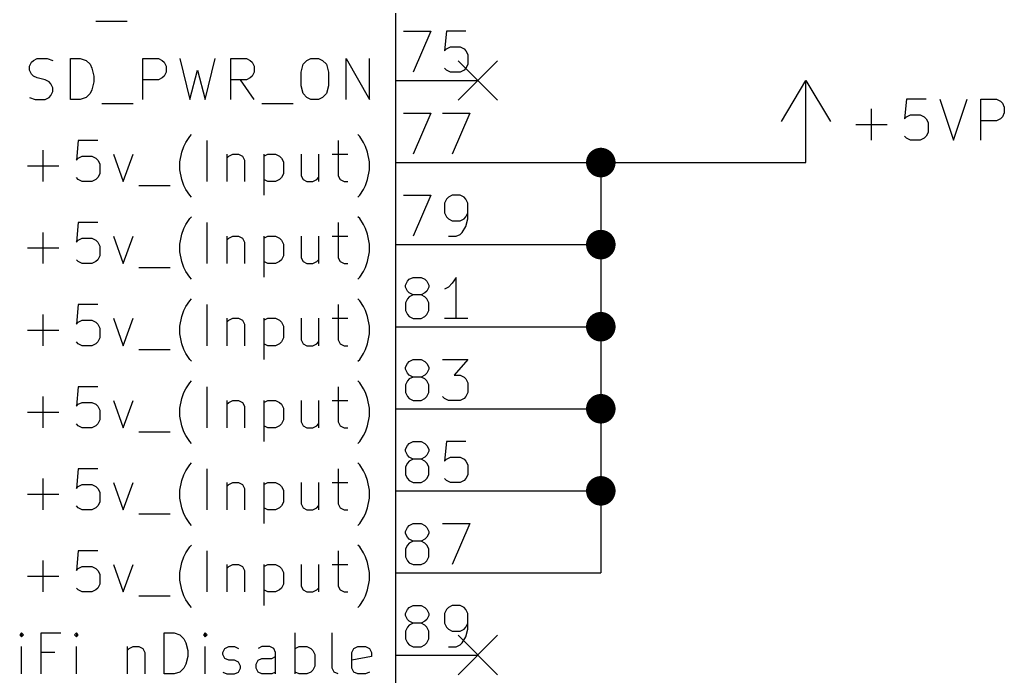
# Model space of a CAD drawing. Header units: millimetres. Extents: x 10 to 287, y -200 to -10.
# Drawn here: x 87.42 to 117.9, y -136.55 to -116.23 of the extents above; entities that cross this region are included whole.
import ezdxf

# ---------------------------------------------------------------- set-up
doc = ezdxf.new("R2010")
doc.units = ezdxf.units.MM
for name, color, linetype in [('BLUE', 174, 'CONTINUOUS'), ('GREENSIXTYFIVE', 129, 'CONTINUOUS'), ('LIGHTGREEN', 92, 'CONTINUOUS'), ('LIGHTRED', 12, 'CONTINUOUS'), ('RED', 14, 'CONTINUOUS')]:
    doc.layers.add(name, color=color, linetype=linetype)

msp = doc.modelspace()

# ---------------------------------------------------------------- linework, layer by layer
at = {"layer": 'BLUE', "linetype": 'CONTINUOUS'}
for p, q in [((100.9904, -117.5004), (102.2096, -118.7196)), ((102.2096, -117.5004), (100.9904, -118.7196)), ((100.9904, -135.2804), (102.2096, -136.4996)), ((102.2096, -135.2804), (100.9904, -136.4996))]:
    msp.add_line(p, q, dxfattribs=at)
at = {"layer": 'GREENSIXTYFIVE', "linetype": 'CONTINUOUS'}
for p, q in [((89.7829, -116.2785), (90.7505, -116.2785)), ((87.7268, -117.6694), (87.7872, -117.5485)), ((87.7872, -117.5485), (87.8477, -117.488)), ((87.8477, -117.488), (87.9687, -117.4275)), ((87.9687, -117.4275), (88.271, -117.4275)), ((88.271, -117.4275), (88.4525, -117.488)), ((88.9967, -118.6975), (88.9967, -117.4275)), ((88.9967, -117.4275), (89.2991, -117.4275)), ((89.2991, -117.4275), (89.4805, -117.488)), ((89.4805, -117.488), (89.6015, -117.609)), ((89.6015, -117.609), (89.662, -117.7299)), ((91.2343, -118.6975), (91.2343, -117.4275)), ((91.2343, -117.4275), (91.7181, -117.4275)), ((91.7181, -117.4275), (91.8391, -117.488)), ((91.8391, -117.488), (91.8996, -117.5485)), ((91.8996, -117.5485), (91.96, -117.6694)), ((92.3834, -117.4275), (92.6858, -118.6975)), ((93.1696, -118.6975), (93.472, -117.4275)), ((93.9557, -118.6975), (93.9557, -117.4275)), ((93.9557, -117.4275), (94.4395, -117.4275)), ((94.4395, -117.4275), (94.5605, -117.488)), ((94.5605, -117.488), (94.621, -117.5485)), ((94.621, -117.5485), (94.6814, -117.6694)), ((96.1329, -117.8509), (96.1933, -117.609)), ((96.1933, -117.609), (96.3143, -117.488)), ((96.3143, -117.488), (96.4352, -117.4275)), ((96.4352, -117.4275), (96.6771, -117.4275)), ((96.6771, -117.4275), (96.7981, -117.488)), ((96.7981, -117.488), (96.919, -117.609)), ((96.919, -117.609), (96.9795, -117.8509)), ((97.5238, -118.6975), (97.5238, -117.4275)), ((97.5238, -117.4275), (98.2495, -118.6975)), ((98.2495, -118.6975), (98.2495, -117.4275)), ((87.7268, -117.7904), (87.7268, -117.6694)), ((87.7872, -117.9113), (87.7268, -117.7904)), ((87.8477, -117.9718), (87.7872, -117.9113)), ((89.662, -117.7299), (89.7224, -117.9718)), ((91.96, -117.8509), (91.8996, -117.9718)), ((91.96, -117.6694), (91.96, -117.8509)), ((92.6858, -118.6975), (92.9277, -117.7904)), ((92.9277, -117.7904), (93.1696, -118.6975)), ((94.6814, -117.8509), (94.621, -117.9718)), ((94.6814, -117.6694), (94.6814, -117.8509)), ((96.1329, -118.2742), (96.1329, -117.8509)), ((96.9795, -117.8509), (96.9795, -118.2742)), ((87.9687, -118.0323), (87.8477, -117.9718)), ((88.2106, -118.0928), (87.9687, -118.0323)), ((88.3315, -118.1532), (88.2106, -118.0928)), ((88.392, -118.2137), (88.3315, -118.1532)), ((88.4525, -118.3347), (88.392, -118.2137)), ((89.7224, -118.1532), (89.662, -118.3951)), ((89.7224, -117.9718), (89.7224, -118.1532)), ((91.7181, -118.0928), (91.2343, -118.0928)), ((91.8391, -118.0323), (91.7181, -118.0928)), ((91.8996, -117.9718), (91.8391, -118.0323)), ((94.4395, -118.0928), (93.9557, -118.0928)), ((94.6814, -118.6975), (94.2581, -118.0928)), ((94.5605, -118.0323), (94.4395, -118.0928)), ((94.621, -117.9718), (94.5605, -118.0323)), ((88.392, -118.5766), (88.4525, -118.4556)), ((88.4525, -118.4556), (88.4525, -118.3347)), ((89.6015, -118.5161), (89.4805, -118.6371)), ((89.662, -118.3951), (89.6015, -118.5161)), ((96.1933, -118.5161), (96.1329, -118.2742)), ((96.3143, -118.6371), (96.1933, -118.5161)), ((96.919, -118.5161), (96.7981, -118.6371)), ((96.9795, -118.2742), (96.919, -118.5161)), ((87.7268, -118.6371), (87.9082, -118.6975)), ((87.9082, -118.6975), (88.2106, -118.6975)), ((88.2106, -118.6975), (88.3315, -118.6371)), ((88.3315, -118.6371), (88.392, -118.5766)), ((89.2991, -118.6975), (88.9967, -118.6975)), ((89.4805, -118.6371), (89.2991, -118.6975)), ((89.9644, -118.8185), (90.932, -118.8185)), ((94.9234, -118.8185), (95.891, -118.8185)), ((96.4352, -118.6975), (96.3143, -118.6371)), ((96.6771, -118.6975), (96.4352, -118.6975)), ((96.7981, -118.6371), (96.6771, -118.6975)), ((114.8745, -118.6892), (114.8141, -119.294)), ((115.4793, -118.6892), (114.8745, -118.6892)), ((115.9026, -118.6892), (116.3259, -119.9592)), ((116.3259, -119.9592), (116.7493, -118.6892)), ((117.1726, -119.9592), (117.1726, -118.6892)), ((117.1726, -118.6892), (117.6564, -118.6892)), ((117.6564, -118.6892), (117.7774, -118.7497)), ((117.7774, -118.7497), (117.8379, -118.8102)), ((117.8379, -118.8102), (117.8983, -118.9311)), ((113.7859, -119.9592), (113.7859, -118.9916)), ((117.8983, -119.1126), (117.8379, -119.2335)), ((117.8983, -118.9311), (117.8983, -119.1126)), ((114.8141, -119.294), (114.8745, -119.2335)), ((114.8745, -119.2335), (114.9955, -119.173)), ((114.9955, -119.173), (115.2979, -119.173)), ((115.2979, -119.173), (115.4188, -119.2335)), ((115.4188, -119.2335), (115.4793, -119.294)), ((115.4793, -119.294), (115.5398, -119.4149)), ((115.5398, -119.4149), (115.5398, -119.7173)), ((117.6564, -119.3545), (117.1726, -119.3545)), ((117.7774, -119.294), (117.6564, -119.3545)), ((117.8379, -119.2335), (117.7774, -119.294)), ((113.3021, -119.4754), (114.2698, -119.4754)), ((115.5398, -119.7173), (115.4793, -119.8383)), ((89.2387, -119.9675), (89.1783, -120.5723)), ((89.8435, -119.9675), (89.2387, -119.9675)), ((92.5044, -120.149), (92.5649, -120.028)), ((92.5649, -120.028), (92.6858, -119.8466)), ((92.6858, -119.8466), (92.7463, -119.7861)), ((93.2301, -121.2375), (93.2301, -119.9675)), ((97.2819, -119.9675), (97.2819, -121.0561)), ((97.9472, -119.8466), (97.8867, -119.7861)), ((98.0681, -120.028), (97.9472, -119.8466)), ((98.1286, -120.149), (98.0681, -120.028)), ((114.8745, -119.8988), (114.8141, -119.8383)), ((114.9955, -119.9592), (114.8745, -119.8988)), ((115.2979, -119.9592), (114.9955, -119.9592)), ((115.4188, -119.8988), (115.2979, -119.9592)), ((115.4793, -119.8383), (115.4188, -119.8988)), ((88.1501, -121.2375), (88.1501, -120.2699)), ((92.3834, -120.6328), (92.4439, -120.3304)), ((92.4439, -120.3304), (92.5044, -120.149)), ((98.1891, -120.3304), (98.1286, -120.149)), ((98.2495, -120.6328), (98.1891, -120.3304)), ((89.1783, -120.5723), (89.2387, -120.5118)), ((89.2387, -120.5118), (89.3597, -120.4513)), ((89.3597, -120.4513), (89.6621, -120.4513)), ((89.6621, -120.4513), (89.783, -120.5118)), ((89.783, -120.5118), (89.8435, -120.5723)), ((89.8435, -120.5723), (89.904, -120.6932)), ((90.3273, -120.3909), (90.6297, -121.2375)), ((90.6297, -121.2375), (90.932, -120.3909)), ((92.3834, -120.8747), (92.3834, -120.6328)), ((93.8349, -120.3909), (93.8349, -121.2375)), ((93.8349, -120.5118), (93.8954, -120.4513)), ((93.8954, -120.4513), (94.0164, -120.3909)), ((94.0164, -120.3909), (94.1978, -120.3909)), ((94.1978, -120.3909), (94.3187, -120.4513)), ((94.3187, -120.4513), (94.3792, -120.5723)), ((94.3792, -120.5723), (94.3792, -121.2375)), ((94.9839, -120.3909), (94.9839, -121.6609)), ((94.9839, -120.4513), (95.1049, -120.3909)), ((95.1049, -120.3909), (95.3468, -120.3909)), ((95.3468, -120.3909), (95.4677, -120.4513)), ((95.4677, -120.4513), (95.5282, -120.5118)), ((95.5282, -120.5118), (95.5887, -120.6328)), ((95.5887, -120.6328), (95.5887, -120.9956)), ((96.1329, -120.3909), (96.1329, -121.0561)), ((96.6772, -120.3909), (96.6772, -121.2375)), ((97.1005, -120.3909), (97.5843, -120.3909)), ((98.2495, -120.8747), (98.2495, -120.6328)), ((87.6663, -120.7537), (88.634, -120.7537)), ((89.904, -120.6932), (89.904, -120.9956)), ((92.4439, -121.1771), (92.3834, -120.8747)), ((98.1891, -121.1771), (98.2495, -120.8747)), ((89.2387, -121.1771), (89.1783, -121.1166)), ((89.3597, -121.2375), (89.2387, -121.1771)), ((89.6621, -121.2375), (89.3597, -121.2375)), ((89.783, -121.1771), (89.6621, -121.2375)), ((89.8435, -121.1166), (89.783, -121.1771)), ((89.904, -120.9956), (89.8435, -121.1166)), ((92.5044, -121.3585), (92.4439, -121.1771)), ((95.1049, -121.2375), (94.9839, -121.1771)), ((95.3468, -121.2375), (95.1049, -121.2375)), ((95.4677, -121.1771), (95.3468, -121.2375)), ((95.5282, -121.1166), (95.4677, -121.1771)), ((95.5887, -120.9956), (95.5282, -121.1166)), ((96.1329, -121.0561), (96.1934, -121.1771)), ((96.1934, -121.1771), (96.3144, -121.2375)), ((96.3144, -121.2375), (96.4958, -121.2375)), ((96.4958, -121.2375), (96.6167, -121.1771)), ((96.6167, -121.1771), (96.6772, -121.1166)), ((97.2819, -121.0561), (97.3424, -121.1771)), ((97.3424, -121.1771), (97.4634, -121.2375)), ((97.4634, -121.2375), (97.5843, -121.2375)), ((98.1286, -121.3585), (98.1891, -121.1771)), ((91.1135, -121.3585), (92.0811, -121.3585)), ((92.5649, -121.4794), (92.5044, -121.3585)), ((92.6858, -121.6609), (92.5649, -121.4794)), ((97.9472, -121.6609), (98.0681, -121.4794)), ((98.0681, -121.4794), (98.1286, -121.3585)), ((92.7463, -121.7213), (92.6858, -121.6609)), ((97.8867, -121.7213), (97.9472, -121.6609)), ((92.5649, -122.568), (92.6858, -122.3866)), ((92.6858, -122.3866), (92.7463, -122.3261)), ((97.9472, -122.3866), (97.8867, -122.3261)), ((98.0681, -122.568), (97.9472, -122.3866)), ((89.2387, -122.5075), (89.1783, -123.1123)), ((89.8435, -122.5075), (89.2387, -122.5075)), ((92.4439, -122.8704), (92.5044, -122.689)), ((92.5044, -122.689), (92.5649, -122.568)), ((93.2301, -123.7775), (93.2301, -122.5075)), ((97.2819, -122.5075), (97.2819, -123.5961)), ((98.1286, -122.689), (98.0681, -122.568)), ((98.1891, -122.8704), (98.1286, -122.689)), ((88.1501, -123.7775), (88.1501, -122.8099)), ((89.1783, -123.1123), (89.2387, -123.0518)), ((89.2387, -123.0518), (89.3597, -122.9913)), ((89.3597, -122.9913), (89.6621, -122.9913)), ((89.6621, -122.9913), (89.783, -123.0518)), ((89.783, -123.0518), (89.8435, -123.1123)), ((89.8435, -123.1123), (89.904, -123.2332)), ((90.3273, -122.9309), (90.6297, -123.7775)), ((90.6297, -123.7775), (90.932, -122.9309)), ((92.3834, -123.1728), (92.4439, -122.8704)), ((93.8349, -122.9309), (93.8349, -123.7775)), ((93.8349, -123.0518), (93.8954, -122.9913)), ((93.8954, -122.9913), (94.0164, -122.9309)), ((94.0164, -122.9309), (94.1978, -122.9309)), ((94.1978, -122.9309), (94.3187, -122.9913)), ((94.3187, -122.9913), (94.3792, -123.1123)), ((94.3792, -123.1123), (94.3792, -123.7775)), ((94.9839, -122.9309), (94.9839, -124.2009)), ((94.9839, -122.9913), (95.1049, -122.9309)), ((95.1049, -122.9309), (95.3468, -122.9309)), ((95.3468, -122.9309), (95.4677, -122.9913)), ((95.4677, -122.9913), (95.5282, -123.0518)), ((95.5282, -123.0518), (95.5887, -123.1728)), ((96.1329, -122.9309), (96.1329, -123.5961)), ((96.6772, -122.9309), (96.6772, -123.7775)), ((97.1005, -122.9309), (97.5843, -122.9309)), ((98.2495, -123.1728), (98.1891, -122.8704)), ((87.6663, -123.2937), (88.634, -123.2937)), ((89.904, -123.2332), (89.904, -123.5356)), ((92.3834, -123.4147), (92.3834, -123.1728)), ((92.4439, -123.7171), (92.3834, -123.4147)), ((95.5887, -123.1728), (95.5887, -123.5356)), ((98.1891, -123.7171), (98.2495, -123.4147)), ((98.2495, -123.4147), (98.2495, -123.1728)), ((89.2387, -123.7171), (89.1783, -123.6566)), ((89.3597, -123.7775), (89.2387, -123.7171)), ((89.783, -123.7171), (89.6621, -123.7775)), ((89.8435, -123.6566), (89.783, -123.7171)), ((89.904, -123.5356), (89.8435, -123.6566)), ((92.5044, -123.8985), (92.4439, -123.7171)), ((95.1049, -123.7775), (94.9839, -123.7171)), ((95.4677, -123.7171), (95.3468, -123.7775)), ((95.5282, -123.6566), (95.4677, -123.7171)), ((95.5887, -123.5356), (95.5282, -123.6566)), ((96.1329, -123.5961), (96.1934, -123.7171)), ((96.1934, -123.7171), (96.3144, -123.7775)), ((96.4958, -123.7775), (96.6167, -123.7171)), ((96.6167, -123.7171), (96.6772, -123.6566)), ((97.2819, -123.5961), (97.3424, -123.7171)), ((97.3424, -123.7171), (97.4634, -123.7775)), ((98.1286, -123.8985), (98.1891, -123.7171)), ((89.6621, -123.7775), (89.3597, -123.7775)), ((91.1135, -123.8985), (92.0811, -123.8985)), ((92.5649, -124.0194), (92.5044, -123.8985)), ((92.6858, -124.2009), (92.5649, -124.0194)), ((95.3468, -123.7775), (95.1049, -123.7775)), ((96.3144, -123.7775), (96.4958, -123.7775)), ((97.4634, -123.7775), (97.5843, -123.7775)), ((97.9472, -124.2009), (98.0681, -124.0194)), ((98.0681, -124.0194), (98.1286, -123.8985)), ((92.7463, -124.2613), (92.6858, -124.2009)), ((97.8867, -124.2613), (97.9472, -124.2009)), ((92.5649, -125.108), (92.6858, -124.9266)), ((92.6858, -124.9266), (92.7463, -124.8661)), ((97.9472, -124.9266), (97.8867, -124.8661)), ((98.0681, -125.108), (97.9472, -124.9266)), ((89.2387, -125.0475), (89.1783, -125.6523)), ((89.8435, -125.0475), (89.2387, -125.0475)), ((92.4439, -125.4104), (92.5044, -125.229)), ((92.5044, -125.229), (92.5649, -125.108)), ((93.2301, -126.3175), (93.2301, -125.0475)), ((97.2819, -125.0475), (97.2819, -126.1361)), ((98.1286, -125.229), (98.0681, -125.108)), ((98.1891, -125.4104), (98.1286, -125.229)), ((88.1501, -126.3175), (88.1501, -125.3499)), ((89.2387, -125.5918), (89.3597, -125.5313)), ((89.3597, -125.5313), (89.6621, -125.5313)), ((89.6621, -125.5313), (89.783, -125.5918)), ((90.3273, -125.4709), (90.6297, -126.3175)), ((90.6297, -126.3175), (90.932, -125.4709)), ((92.3834, -125.7128), (92.4439, -125.4104)), ((93.8349, -125.4709), (93.8349, -126.3175)), ((93.8349, -125.5918), (93.8954, -125.5313)), ((93.8954, -125.5313), (94.0164, -125.4709)), ((94.0164, -125.4709), (94.1978, -125.4709)), ((94.1978, -125.4709), (94.3187, -125.5313)), ((94.3187, -125.5313), (94.3792, -125.6523)), ((94.9839, -125.4709), (94.9839, -126.7409)), ((94.9839, -125.5313), (95.1049, -125.4709)), ((95.1049, -125.4709), (95.3468, -125.4709)), ((95.3468, -125.4709), (95.4677, -125.5313)), ((95.4677, -125.5313), (95.5282, -125.5918)), ((96.1329, -125.4709), (96.1329, -126.1361)), ((96.6772, -125.4709), (96.6772, -126.3175)), ((97.1005, -125.4709), (97.5843, -125.4709)), ((98.2495, -125.7128), (98.1891, -125.4104)), ((87.6663, -125.8337), (88.634, -125.8337)), ((89.1783, -125.6523), (89.2387, -125.5918)), ((89.783, -125.5918), (89.8435, -125.6523)), ((89.8435, -125.6523), (89.904, -125.7732)), ((89.904, -125.7732), (89.904, -126.0756)), ((92.3834, -125.9547), (92.3834, -125.7128)), ((94.3792, -125.6523), (94.3792, -126.3175)), ((95.5282, -125.5918), (95.5887, -125.7128)), ((95.5887, -125.7128), (95.5887, -126.0756)), ((98.2495, -125.9547), (98.2495, -125.7128)), ((89.904, -126.0756), (89.8435, -126.1966)), ((92.4439, -126.2571), (92.3834, -125.9547)), ((95.5887, -126.0756), (95.5282, -126.1966)), ((96.1329, -126.1361), (96.1934, -126.2571)), ((97.2819, -126.1361), (97.3424, -126.2571)), ((98.1891, -126.2571), (98.2495, -125.9547)), ((89.2387, -126.2571), (89.1783, -126.1966)), ((89.3597, -126.3175), (89.2387, -126.2571)), ((89.6621, -126.3175), (89.3597, -126.3175)), ((89.783, -126.2571), (89.6621, -126.3175)), ((89.8435, -126.1966), (89.783, -126.2571)), ((91.1135, -126.4385), (92.0811, -126.4385)), ((92.5044, -126.4385), (92.4439, -126.2571)), ((92.5649, -126.5594), (92.5044, -126.4385)), ((95.1049, -126.3175), (94.9839, -126.2571)), ((95.3468, -126.3175), (95.1049, -126.3175)), ((95.4677, -126.2571), (95.3468, -126.3175)), ((95.5282, -126.1966), (95.4677, -126.2571)), ((96.1934, -126.2571), (96.3144, -126.3175)), ((96.3144, -126.3175), (96.4958, -126.3175)), ((96.4958, -126.3175), (96.6167, -126.2571)), ((96.6167, -126.2571), (96.6772, -126.1966)), ((97.3424, -126.2571), (97.4634, -126.3175)), ((97.4634, -126.3175), (97.5843, -126.3175)), ((98.0681, -126.5594), (98.1286, -126.4385)), ((98.1286, -126.4385), (98.1891, -126.2571)), ((92.6858, -126.7409), (92.5649, -126.5594)), ((92.7463, -126.8013), (92.6858, -126.7409)), ((97.8867, -126.8013), (97.9472, -126.7409)), ((97.9472, -126.7409), (98.0681, -126.5594)), ((89.2387, -127.5875), (89.1783, -128.1923)), ((89.8435, -127.5875), (89.2387, -127.5875)), ((92.5044, -127.769), (92.5649, -127.648)), ((92.5649, -127.648), (92.6858, -127.4666)), ((92.6858, -127.4666), (92.7463, -127.4061)), ((93.2301, -128.8575), (93.2301, -127.5875)), ((97.2819, -127.5875), (97.2819, -128.6761)), ((97.9472, -127.4666), (97.8867, -127.4061)), ((98.0681, -127.648), (97.9472, -127.4666)), ((98.1286, -127.769), (98.0681, -127.648)), ((88.1501, -128.8575), (88.1501, -127.8899)), ((92.3834, -128.2528), (92.4439, -127.9504)), ((92.4439, -127.9504), (92.5044, -127.769)), ((98.1891, -127.9504), (98.1286, -127.769)), ((98.2495, -128.2528), (98.1891, -127.9504)), ((89.1783, -128.1923), (89.2387, -128.1318)), ((89.2387, -128.1318), (89.3597, -128.0713)), ((89.3597, -128.0713), (89.6621, -128.0713)), ((89.6621, -128.0713), (89.783, -128.1318)), ((89.783, -128.1318), (89.8435, -128.1923)), ((89.8435, -128.1923), (89.904, -128.3132)), ((90.3273, -128.0109), (90.6297, -128.8575)), ((90.6297, -128.8575), (90.932, -128.0109)), ((92.3834, -128.4947), (92.3834, -128.2528)), ((93.8349, -128.0109), (93.8349, -128.8575)), ((93.8349, -128.1318), (93.8954, -128.0713)), ((93.8954, -128.0713), (94.0164, -128.0109)), ((94.0164, -128.0109), (94.1978, -128.0109)), ((94.1978, -128.0109), (94.3187, -128.0713)), ((94.3187, -128.0713), (94.3792, -128.1923)), ((94.3792, -128.1923), (94.3792, -128.8575)), ((94.9839, -128.0109), (94.9839, -129.2809)), ((94.9839, -128.0713), (95.1049, -128.0109)), ((95.1049, -128.0109), (95.3468, -128.0109)), ((95.3468, -128.0109), (95.4677, -128.0713)), ((95.4677, -128.0713), (95.5282, -128.1318)), ((95.5282, -128.1318), (95.5887, -128.2528)), ((95.5887, -128.2528), (95.5887, -128.6156)), ((96.1329, -128.0109), (96.1329, -128.6761)), ((96.6772, -128.0109), (96.6772, -128.8575)), ((97.1005, -128.0109), (97.5843, -128.0109)), ((98.2495, -128.4947), (98.2495, -128.2528)), ((87.6663, -128.3737), (88.634, -128.3737)), ((89.904, -128.3132), (89.904, -128.6156)), ((92.4439, -128.7971), (92.3834, -128.4947)), ((98.1891, -128.7971), (98.2495, -128.4947)), ((89.2387, -128.7971), (89.1783, -128.7366)), ((89.3597, -128.8575), (89.2387, -128.7971)), ((89.6621, -128.8575), (89.3597, -128.8575)), ((89.783, -128.7971), (89.6621, -128.8575)), ((89.8435, -128.7366), (89.783, -128.7971)), ((89.904, -128.6156), (89.8435, -128.7366)), ((92.5044, -128.9785), (92.4439, -128.7971)), ((95.1049, -128.8575), (94.9839, -128.7971)), ((95.3468, -128.8575), (95.1049, -128.8575)), ((95.4677, -128.7971), (95.3468, -128.8575)), ((95.5282, -128.7366), (95.4677, -128.7971)), ((95.5887, -128.6156), (95.5282, -128.7366)), ((96.1329, -128.6761), (96.1934, -128.7971)), ((96.1934, -128.7971), (96.3144, -128.8575)), ((96.3144, -128.8575), (96.4958, -128.8575)), ((96.4958, -128.8575), (96.6167, -128.7971)), ((96.6167, -128.7971), (96.6772, -128.7366)), ((97.2819, -128.6761), (97.3424, -128.7971)), ((97.3424, -128.7971), (97.4634, -128.8575)), ((97.4634, -128.8575), (97.5843, -128.8575)), ((98.1286, -128.9785), (98.1891, -128.7971)), ((91.1135, -128.9785), (92.0811, -128.9785)), ((92.5649, -129.0994), (92.5044, -128.9785)), ((92.6858, -129.2809), (92.5649, -129.0994)), ((97.9472, -129.2809), (98.0681, -129.0994)), ((98.0681, -129.0994), (98.1286, -128.9785)), ((92.7463, -129.3413), (92.6858, -129.2809)), ((97.8867, -129.3413), (97.9472, -129.2809)), ((92.5649, -130.188), (92.6858, -130.0066)), ((92.6858, -130.0066), (92.7463, -129.9461)), ((97.9472, -130.0066), (97.8867, -129.9461)), ((98.0681, -130.188), (97.9472, -130.0066)), ((89.2387, -130.1275), (89.1783, -130.7323)), ((89.8435, -130.1275), (89.2387, -130.1275)), ((92.4439, -130.4904), (92.5044, -130.309)), ((92.5044, -130.309), (92.5649, -130.188)), ((93.2301, -131.3975), (93.2301, -130.1275)), ((97.2819, -130.1275), (97.2819, -131.2161)), ((98.1286, -130.309), (98.0681, -130.188)), ((98.1891, -130.4904), (98.1286, -130.309)), ((88.1501, -131.3975), (88.1501, -130.4299)), ((89.1783, -130.7323), (89.2387, -130.6718)), ((89.2387, -130.6718), (89.3597, -130.6113)), ((89.3597, -130.6113), (89.6621, -130.6113)), ((89.6621, -130.6113), (89.783, -130.6718)), ((89.783, -130.6718), (89.8435, -130.7323)), ((89.8435, -130.7323), (89.904, -130.8532)), ((90.3273, -130.5509), (90.6297, -131.3975)), ((90.6297, -131.3975), (90.932, -130.5509)), ((92.3834, -130.7928), (92.4439, -130.4904)), ((93.8349, -130.5509), (93.8349, -131.3975)), ((93.8349, -130.6718), (93.8954, -130.6113)), ((93.8954, -130.6113), (94.0164, -130.5509)), ((94.0164, -130.5509), (94.1978, -130.5509)), ((94.1978, -130.5509), (94.3187, -130.6113)), ((94.3187, -130.6113), (94.3792, -130.7323)), ((94.3792, -130.7323), (94.3792, -131.3975)), ((94.9839, -130.5509), (94.9839, -131.8209)), ((94.9839, -130.6113), (95.1049, -130.5509)), ((95.1049, -130.5509), (95.3468, -130.5509)), ((95.3468, -130.5509), (95.4677, -130.6113)), ((95.4677, -130.6113), (95.5282, -130.6718)), ((95.5282, -130.6718), (95.5887, -130.7928)), ((96.1329, -130.5509), (96.1329, -131.2161)), ((96.6772, -130.5509), (96.6772, -131.3975)), ((97.1005, -130.5509), (97.5843, -130.5509)), ((98.2495, -130.7928), (98.1891, -130.4904)), ((87.6663, -130.9137), (88.634, -130.9137)), ((89.904, -130.8532), (89.904, -131.1556)), ((92.3834, -131.0347), (92.3834, -130.7928)), ((92.4439, -131.3371), (92.3834, -131.0347)), ((95.5887, -130.7928), (95.5887, -131.1556)), ((98.1891, -131.3371), (98.2495, -131.0347)), ((98.2495, -131.0347), (98.2495, -130.7928)), ((89.2387, -131.3371), (89.1783, -131.2766)), ((89.3597, -131.3975), (89.2387, -131.3371)), ((89.783, -131.3371), (89.6621, -131.3975)), ((89.8435, -131.2766), (89.783, -131.3371)), ((89.904, -131.1556), (89.8435, -131.2766)), ((92.5044, -131.5185), (92.4439, -131.3371)), ((95.1049, -131.3975), (94.9839, -131.3371)), ((95.4677, -131.3371), (95.3468, -131.3975)), ((95.5282, -131.2766), (95.4677, -131.3371)), ((95.5887, -131.1556), (95.5282, -131.2766)), ((96.1329, -131.2161), (96.1934, -131.3371)), ((96.1934, -131.3371), (96.3144, -131.3975)), ((96.4958, -131.3975), (96.6167, -131.3371)), ((96.6167, -131.3371), (96.6772, -131.2766)), ((97.2819, -131.2161), (97.3424, -131.3371)), ((97.3424, -131.3371), (97.4634, -131.3975)), ((98.1286, -131.5185), (98.1891, -131.3371)), ((89.6621, -131.3975), (89.3597, -131.3975)), ((91.1135, -131.5185), (92.0811, -131.5185)), ((92.5649, -131.6394), (92.5044, -131.5185)), ((92.6858, -131.8209), (92.5649, -131.6394)), ((95.3468, -131.3975), (95.1049, -131.3975)), ((96.3144, -131.3975), (96.4958, -131.3975)), ((97.4634, -131.3975), (97.5843, -131.3975)), ((97.9472, -131.8209), (98.0681, -131.6394)), ((98.0681, -131.6394), (98.1286, -131.5185)), ((92.7463, -131.8813), (92.6858, -131.8209)), ((97.8867, -131.8813), (97.9472, -131.8209)), ((92.5649, -132.728), (92.6858, -132.5466)), ((92.6858, -132.5466), (92.7463, -132.4861)), ((97.9472, -132.5466), (97.8867, -132.4861)), ((98.0681, -132.728), (97.9472, -132.5466)), ((89.2387, -132.6675), (89.1783, -133.2723)), ((89.8435, -132.6675), (89.2387, -132.6675)), ((92.4439, -133.0304), (92.5044, -132.849)), ((92.5044, -132.849), (92.5649, -132.728)), ((93.2301, -133.9375), (93.2301, -132.6675)), ((97.2819, -132.6675), (97.2819, -133.7561)), ((98.1286, -132.849), (98.0681, -132.728)), ((98.1891, -133.0304), (98.1286, -132.849)), ((88.1501, -133.9375), (88.1501, -132.9699)), ((89.2387, -133.2118), (89.3597, -133.1513)), ((89.3597, -133.1513), (89.6621, -133.1513)), ((89.6621, -133.1513), (89.783, -133.2118)), ((90.3273, -133.0909), (90.6297, -133.9375)), ((90.6297, -133.9375), (90.932, -133.0909)), ((92.3834, -133.3328), (92.4439, -133.0304)), ((93.8349, -133.0909), (93.8349, -133.9375)), ((93.8349, -133.2118), (93.8954, -133.1513)), ((93.8954, -133.1513), (94.0164, -133.0909)), ((94.0164, -133.0909), (94.1978, -133.0909)), ((94.1978, -133.0909), (94.3187, -133.1513)), ((94.3187, -133.1513), (94.3792, -133.2723)), ((94.9839, -133.0909), (94.9839, -134.3609)), ((94.9839, -133.1513), (95.1049, -133.0909)), ((95.1049, -133.0909), (95.3468, -133.0909)), ((95.3468, -133.0909), (95.4677, -133.1513)), ((95.4677, -133.1513), (95.5282, -133.2118)), ((96.1329, -133.0909), (96.1329, -133.7561)), ((96.6772, -133.0909), (96.6772, -133.9375)), ((97.1005, -133.0909), (97.5843, -133.0909)), ((98.2495, -133.3328), (98.1891, -133.0304)), ((87.6663, -133.4537), (88.634, -133.4537)), ((89.1783, -133.2723), (89.2387, -133.2118)), ((89.783, -133.2118), (89.8435, -133.2723)), ((89.8435, -133.2723), (89.904, -133.3932)), ((89.904, -133.3932), (89.904, -133.6956)), ((92.3834, -133.5747), (92.3834, -133.3328)), ((94.3792, -133.2723), (94.3792, -133.9375)), ((95.5282, -133.2118), (95.5887, -133.3328)), ((95.5887, -133.3328), (95.5887, -133.6956)), ((98.2495, -133.5747), (98.2495, -133.3328)), ((89.904, -133.6956), (89.8435, -133.8166)), ((92.4439, -133.8771), (92.3834, -133.5747)), ((95.5887, -133.6956), (95.5282, -133.8166)), ((96.1329, -133.7561), (96.1934, -133.8771)), ((97.2819, -133.7561), (97.3424, -133.8771)), ((98.1891, -133.8771), (98.2495, -133.5747)), ((89.2387, -133.8771), (89.1783, -133.8166)), ((89.3597, -133.9375), (89.2387, -133.8771)), ((89.6621, -133.9375), (89.3597, -133.9375)), ((89.783, -133.8771), (89.6621, -133.9375)), ((89.8435, -133.8166), (89.783, -133.8771)), ((91.1135, -134.0585), (92.0811, -134.0585)), ((92.5044, -134.0585), (92.4439, -133.8771)), ((92.5649, -134.1794), (92.5044, -134.0585)), ((95.1049, -133.9375), (94.9839, -133.8771)), ((95.3468, -133.9375), (95.1049, -133.9375)), ((95.4677, -133.8771), (95.3468, -133.9375)), ((95.5282, -133.8166), (95.4677, -133.8771)), ((96.1934, -133.8771), (96.3144, -133.9375)), ((96.3144, -133.9375), (96.4958, -133.9375)), ((96.4958, -133.9375), (96.6167, -133.8771)), ((96.6167, -133.8771), (96.6772, -133.8166)), ((97.3424, -133.8771), (97.4634, -133.9375)), ((97.4634, -133.9375), (97.5843, -133.9375)), ((98.0681, -134.1794), (98.1286, -134.0585)), ((98.1286, -134.0585), (98.1891, -133.8771)), ((92.6858, -134.3609), (92.5649, -134.1794)), ((92.7463, -134.4213), (92.6858, -134.3609)), ((97.8867, -134.4213), (97.9472, -134.3609)), ((97.9472, -134.3609), (98.0681, -134.1794)), ((87.4848, -135.2075), (87.4244, -135.268)), ((87.4244, -135.268), (87.4848, -135.3285)), ((87.5453, -135.268), (87.4848, -135.2075)), ((87.4848, -135.2075), (87.4848, -135.3285)), ((87.4848, -135.3285), (87.5453, -135.268)), ((88.0896, -136.4775), (88.0896, -135.2075)), ((88.0896, -135.2075), (88.6944, -135.2075)), ((89.1782, -135.2075), (89.1178, -135.268)), ((89.1178, -135.268), (89.1782, -135.3285)), ((89.2387, -135.268), (89.1782, -135.2075)), ((89.1782, -135.2075), (89.1782, -135.3285)), ((89.1782, -135.3285), (89.2387, -135.268)), ((91.8996, -136.4775), (91.8996, -135.2075)), ((91.8996, -135.2075), (92.202, -135.2075)), ((92.202, -135.2075), (92.3834, -135.268)), ((92.3834, -135.268), (92.5044, -135.389)), ((93.1696, -135.2075), (93.1092, -135.268)), ((93.1092, -135.268), (93.1696, -135.3285)), ((93.2301, -135.268), (93.1696, -135.2075)), ((93.1696, -135.2075), (93.1696, -135.3285)), ((93.1696, -135.3285), (93.2301, -135.268)), ((95.9515, -136.4775), (95.9515, -135.2075)), ((97.1005, -136.2961), (97.1005, -135.2075)), ((92.5044, -135.389), (92.5649, -135.5099)), ((92.5649, -135.5099), (92.6253, -135.7518)), ((87.4848, -136.4775), (87.4848, -135.6309)), ((88.513, -135.8123), (88.0896, -135.8123)), ((89.1782, -136.4775), (89.1782, -135.6309)), ((90.7506, -135.6309), (90.7506, -136.4775)), ((90.7506, -135.7518), (90.8111, -135.6913)), ((90.8111, -135.6913), (90.9321, -135.6309)), ((90.9321, -135.6309), (91.1135, -135.6309)), ((91.1135, -135.6309), (91.2344, -135.6913)), ((91.2344, -135.6913), (91.2949, -135.8123)), ((91.2949, -135.8123), (91.2949, -136.4775)), ((92.6253, -135.7518), (92.6253, -135.9332)), ((93.1696, -136.4775), (93.1696, -135.6309)), ((93.714, -135.8123), (93.7744, -135.6913)), ((93.714, -135.8728), (93.714, -135.8123)), ((93.7744, -135.9937), (93.714, -135.8728)), ((93.7744, -135.6913), (93.8954, -135.6309)), ((93.8954, -135.6309), (94.0768, -135.6309)), ((94.0768, -135.6309), (94.1978, -135.6913)), ((94.9235, -135.6309), (94.8025, -135.6913)), ((95.1654, -135.6309), (94.9235, -135.6309)), ((95.2863, -135.6913), (95.1654, -135.6309)), ((95.3468, -135.8123), (95.2863, -135.6913)), ((95.3468, -136.4775), (95.3468, -135.8123)), ((95.9515, -135.6913), (96.0725, -135.6309)), ((96.0725, -135.6309), (96.3144, -135.6309)), ((96.3144, -135.6309), (96.4353, -135.6913)), ((96.4353, -135.6913), (96.4958, -135.7518)), ((96.4958, -135.7518), (96.5563, -135.8728)), ((96.5563, -135.8728), (96.5563, -136.2356)), ((97.7053, -135.8123), (97.7657, -135.6913)), ((97.7053, -136.2961), (97.7053, -135.8123)), ((97.7657, -135.6913), (97.8867, -135.6309)), ((97.8867, -135.6309), (98.1286, -135.6309)), ((98.1286, -135.6309), (98.2495, -135.6913)), ((98.2495, -135.6913), (98.31, -135.8123)), ((98.31, -135.8123), (98.31, -135.9332)), ((92.5649, -136.1751), (92.5044, -136.2961)), ((92.6253, -135.9332), (92.5649, -136.1751)), ((93.8954, -136.0542), (93.7744, -135.9937)), ((94.0768, -136.0542), (93.8954, -136.0542)), ((94.1978, -136.1147), (94.0768, -136.0542)), ((94.2582, -136.2356), (94.1978, -136.1147)), ((94.7421, -136.1751), (94.8025, -136.0542)), ((94.7421, -136.2961), (94.7421, -136.1751)), ((94.8025, -136.0542), (94.9235, -135.9937)), ((94.9235, -135.9937), (95.2259, -135.9937)), ((95.2259, -135.9937), (95.3468, -135.9332)), ((98.31, -135.9332), (97.7053, -136.0542)), ((92.202, -136.4775), (91.8996, -136.4775)), ((92.3834, -136.4171), (92.202, -136.4775)), ((92.5044, -136.2961), (92.3834, -136.4171)), ((93.714, -136.4171), (93.8349, -136.4775)), ((93.8349, -136.4775), (94.0768, -136.4775)), ((94.0768, -136.4775), (94.1978, -136.4171)), ((94.1978, -136.4171), (94.2582, -136.2961)), ((94.2582, -136.2961), (94.2582, -136.2356)), ((94.8025, -136.4171), (94.7421, -136.2961)), ((94.9235, -136.4775), (94.8025, -136.4171)), ((95.2259, -136.4775), (94.9235, -136.4775)), ((95.3468, -136.4171), (95.2259, -136.4775)), ((96.0725, -136.4775), (95.9515, -136.4171)), ((96.3144, -136.4775), (96.0725, -136.4775)), ((96.4353, -136.4171), (96.3144, -136.4775)), ((96.4958, -136.3566), (96.4353, -136.4171)), ((96.5563, -136.2356), (96.4958, -136.3566)), ((97.161, -136.4171), (97.1005, -136.2961)), ((97.282, -136.4775), (97.161, -136.4171)), ((97.7657, -136.4171), (97.7053, -136.2961)), ((97.8867, -136.4775), (97.7657, -136.4171)), ((98.1286, -136.4775), (97.8867, -136.4775)), ((98.2495, -136.4171), (98.1286, -136.4775))]:
    msp.add_line(p, q, dxfattribs=at)
at = {"layer": 'LIGHTGREEN', "linetype": 'CONTINUOUS'}
for p, q in [((101.6, -120.65), (105.41, -120.65)), ((105.41, -120.65), (105.41, -123.19)), ((105.41, -120.65), (111.76, -120.65)), ((101.6, -123.19), (105.41, -123.19)), ((105.41, -123.19), (105.41, -125.73)), ((101.6, -125.73), (105.41, -125.73)), ((105.41, -125.73), (105.41, -128.27)), ((101.6, -128.27), (105.41, -128.27)), ((105.41, -128.27), (105.41, -130.81)), ((101.6, -130.81), (105.41, -130.81)), ((105.41, -130.81), (105.41, -133.35)), ((101.6, -133.35), (105.41, -133.35))]:
    msp.add_line(p, q, dxfattribs=at)
at = {"layer": 'LIGHTGREEN', "const_width": 0.4572}
for points in [[(105.1814, -120.65, 1), (105.6386, -120.65, 1)], [(105.1814, -123.19, 1), (105.6386, -123.19, 1)], [(105.1814, -125.73, 1), (105.6386, -125.73, 1)], [(105.1814, -128.27, 1), (105.6386, -128.27, 1)], [(105.1814, -130.81, 1), (105.6386, -130.81, 1)]]:
    msp.add_lwpolyline(points, format="xyb", close=True, dxfattribs=at)
at = {"layer": 'LIGHTRED', "linetype": 'CONTINUOUS'}
for p, q in [((99.3019, -116.5829), (100.1485, -116.5829)), ((100.1485, -116.5829), (99.6043, -117.8529)), ((100.6323, -116.5829), (100.5719, -117.1877)), ((101.2371, -116.5829), (100.6323, -116.5829)), ((100.5719, -117.1877), (100.6323, -117.1272)), ((100.6323, -117.1272), (100.7533, -117.0667)), ((100.7533, -117.0667), (101.0557, -117.0667)), ((101.0557, -117.0667), (101.1766, -117.1272)), ((101.1766, -117.1272), (101.2371, -117.1877)), ((101.2371, -117.1877), (101.2976, -117.3086)), ((101.2976, -117.3086), (101.2976, -117.611)), ((101.2976, -117.611), (101.2371, -117.732)), ((100.6323, -117.7925), (100.5719, -117.732)), ((100.7533, -117.8529), (100.6323, -117.7925)), ((101.0557, -117.8529), (100.7533, -117.8529)), ((101.1766, -117.7925), (101.0557, -117.8529)), ((101.2371, -117.732), (101.1766, -117.7925)), ((99.3019, -119.1229), (100.1485, -119.1229)), ((100.1485, -119.1229), (99.6043, -120.3929)), ((100.5114, -119.1229), (101.358, -119.1229)), ((101.358, -119.1229), (100.8138, -120.3929)), ((99.3019, -121.6629), (100.1485, -121.6629)), ((100.1485, -121.6629), (99.6043, -122.9329)), ((100.6323, -121.7839), (100.5719, -121.9048)), ((100.6928, -121.7234), (100.6323, -121.7839)), ((100.8138, -121.6629), (100.6928, -121.7234)), ((101.0557, -121.6629), (100.8138, -121.6629)), ((101.1766, -121.7234), (101.0557, -121.6629)), ((101.2371, -121.7839), (101.1766, -121.7234)), ((101.2976, -121.9048), (101.2371, -121.7839)), ((100.5719, -121.9048), (100.5719, -122.2072)), ((101.2976, -122.3886), (101.2976, -121.9048)), ((100.5719, -122.2072), (100.6323, -122.3282)), ((100.6323, -122.3282), (100.6928, -122.3886)), ((100.6928, -122.3886), (100.8138, -122.4491)), ((100.8138, -122.4491), (101.0557, -122.4491)), ((101.0557, -122.4491), (101.1766, -122.3886)), ((101.1766, -122.3886), (101.2371, -122.3282)), ((101.2371, -122.3282), (101.2976, -122.2072)), ((101.2371, -122.6305), (101.2976, -122.3886)), ((101.1161, -122.812), (101.2371, -122.6305)), ((100.6928, -122.9329), (100.9347, -122.9329)), ((100.9347, -122.9329), (101.0557, -122.8725)), ((101.0557, -122.8725), (101.1161, -122.812)), ((99.3624, -124.4448), (99.4228, -124.3239)), ((99.4228, -124.3239), (99.4833, -124.2634)), ((99.4833, -124.2634), (99.6043, -124.2029)), ((99.6043, -124.2029), (99.8462, -124.2029)), ((99.8462, -124.2029), (99.9671, -124.2634)), ((99.9671, -124.2634), (100.0276, -124.3239)), ((100.0276, -124.3239), (100.0881, -124.4448)), ((100.9347, -124.2029), (100.8138, -124.3844)), ((100.9347, -125.4729), (100.9347, -124.2029)), ((99.3624, -124.5053), (99.3624, -124.4448)), ((99.4228, -124.6263), (99.3624, -124.5053)), ((99.4833, -124.6867), (99.4228, -124.6263)), ((100.0276, -124.6263), (99.9671, -124.6867)), ((100.0881, -124.5053), (100.0276, -124.6263)), ((100.0881, -124.4448), (100.0881, -124.5053)), ((100.6928, -124.5053), (100.5719, -124.5658)), ((100.8138, -124.3844), (100.6928, -124.5053)), ((99.4228, -124.8682), (99.3624, -124.9891)), ((99.4833, -124.8077), (99.4228, -124.8682)), ((99.6043, -124.7472), (99.4833, -124.6867)), ((99.6043, -124.7472), (99.4833, -124.8077)), ((99.8462, -124.7472), (99.6043, -124.7472)), ((99.9671, -124.6867), (99.8462, -124.7472)), ((99.9671, -124.8077), (99.8462, -124.7472)), ((100.0276, -124.8682), (99.9671, -124.8077)), ((100.0881, -124.9891), (100.0276, -124.8682)), ((99.3624, -124.9891), (99.3624, -125.231)), ((99.3624, -125.231), (99.4228, -125.352)), ((100.0276, -125.352), (100.0881, -125.231)), ((100.0881, -125.231), (100.0881, -124.9891)), ((99.4228, -125.352), (99.4833, -125.4125)), ((99.4833, -125.4125), (99.6043, -125.4729)), ((99.6043, -125.4729), (99.8462, -125.4729)), ((99.8462, -125.4729), (99.9671, -125.4125)), ((99.9671, -125.4125), (100.0276, -125.352)), ((101.2976, -125.4729), (100.5719, -125.4729)), ((99.4833, -126.8034), (99.6043, -126.7429)), ((99.6043, -126.7429), (99.8462, -126.7429)), ((99.8462, -126.7429), (99.9671, -126.8034)), ((100.5114, -126.7429), (101.2976, -126.7429)), ((101.2976, -126.7429), (100.8742, -127.2267)), ((99.3624, -126.9848), (99.4228, -126.8639)), ((99.3624, -127.0453), (99.3624, -126.9848)), ((99.4228, -127.1663), (99.3624, -127.0453)), ((99.4228, -126.8639), (99.4833, -126.8034)), ((99.9671, -126.8034), (100.0276, -126.8639)), ((100.0276, -126.8639), (100.0881, -126.9848)), ((100.0881, -127.0453), (100.0276, -127.1663)), ((100.0881, -126.9848), (100.0881, -127.0453)), ((99.4833, -127.2267), (99.4228, -127.1663)), ((99.4833, -127.3477), (99.4228, -127.4082)), ((99.6043, -127.2872), (99.4833, -127.2267)), ((99.6043, -127.2872), (99.4833, -127.3477)), ((99.8462, -127.2872), (99.6043, -127.2872)), ((99.9671, -127.2267), (99.8462, -127.2872)), ((99.9671, -127.3477), (99.8462, -127.2872)), ((100.0276, -127.1663), (99.9671, -127.2267)), ((100.0276, -127.4082), (99.9671, -127.3477)), ((100.8742, -127.2267), (101.0557, -127.2267)), ((101.0557, -127.2267), (101.1766, -127.2872)), ((101.1766, -127.2872), (101.2371, -127.3477)), ((101.2371, -127.3477), (101.2976, -127.4686)), ((99.4228, -127.4082), (99.3624, -127.5291)), ((99.3624, -127.5291), (99.3624, -127.771)), ((100.0881, -127.5291), (100.0276, -127.4082)), ((100.0881, -127.771), (100.0881, -127.5291)), ((101.2976, -127.4686), (101.2976, -127.771)), ((99.3624, -127.771), (99.4228, -127.892)), ((99.4228, -127.892), (99.4833, -127.9525)), ((99.4833, -127.9525), (99.6043, -128.0129)), ((99.8462, -128.0129), (99.9671, -127.9525)), ((99.9671, -127.9525), (100.0276, -127.892)), ((100.0276, -127.892), (100.0881, -127.771)), ((100.5719, -127.9525), (100.5114, -127.892)), ((100.6928, -128.0129), (100.5719, -127.9525)), ((101.1766, -127.9525), (101.0557, -128.0129)), ((101.2371, -127.892), (101.1766, -127.9525)), ((101.2976, -127.771), (101.2371, -127.892)), ((99.6043, -128.0129), (99.8462, -128.0129)), ((101.0557, -128.0129), (100.6928, -128.0129)), ((99.3624, -129.5248), (99.4228, -129.4039)), ((99.4228, -129.4039), (99.4833, -129.3434)), ((99.4833, -129.3434), (99.6043, -129.2829)), ((99.6043, -129.2829), (99.8462, -129.2829)), ((99.8462, -129.2829), (99.9671, -129.3434)), ((99.9671, -129.3434), (100.0276, -129.4039)), ((100.0276, -129.4039), (100.0881, -129.5248)), ((100.6323, -129.2829), (100.5719, -129.8877)), ((101.2371, -129.2829), (100.6323, -129.2829)), ((99.3624, -129.5853), (99.3624, -129.5248)), ((99.4228, -129.7063), (99.3624, -129.5853)), ((99.4833, -129.7667), (99.4228, -129.7063)), ((99.6043, -129.8272), (99.4833, -129.7667)), ((99.9671, -129.7667), (99.8462, -129.8272)), ((100.0276, -129.7063), (99.9671, -129.7667)), ((100.0881, -129.5853), (100.0276, -129.7063)), ((100.0881, -129.5248), (100.0881, -129.5853)), ((100.6323, -129.8272), (100.7533, -129.7667)), ((100.7533, -129.7667), (101.0557, -129.7667)), ((101.0557, -129.7667), (101.1766, -129.8272)), ((99.4228, -129.9482), (99.3624, -130.0691)), ((99.3624, -130.0691), (99.3624, -130.311)), ((99.4833, -129.8877), (99.4228, -129.9482)), ((99.6043, -129.8272), (99.4833, -129.8877)), ((99.8462, -129.8272), (99.6043, -129.8272)), ((99.9671, -129.8877), (99.8462, -129.8272)), ((100.0276, -129.9482), (99.9671, -129.8877)), ((100.0881, -130.0691), (100.0276, -129.9482)), ((100.0881, -130.311), (100.0881, -130.0691)), ((100.5719, -129.8877), (100.6323, -129.8272)), ((101.1766, -129.8272), (101.2371, -129.8877)), ((101.2371, -129.8877), (101.2976, -130.0086)), ((101.2976, -130.0086), (101.2976, -130.311)), ((99.3624, -130.311), (99.4228, -130.432)), ((100.0276, -130.432), (100.0881, -130.311)), ((101.2976, -130.311), (101.2371, -130.432)), ((99.4228, -130.432), (99.4833, -130.4925)), ((99.4833, -130.4925), (99.6043, -130.5529)), ((99.6043, -130.5529), (99.8462, -130.5529)), ((99.8462, -130.5529), (99.9671, -130.4925)), ((99.9671, -130.4925), (100.0276, -130.432)), ((100.6323, -130.4925), (100.5719, -130.432)), ((100.7533, -130.5529), (100.6323, -130.4925)), ((101.0557, -130.5529), (100.7533, -130.5529)), ((101.1766, -130.4925), (101.0557, -130.5529)), ((101.2371, -130.432), (101.1766, -130.4925)), ((99.3624, -132.0648), (99.4228, -131.9439)), ((99.4228, -131.9439), (99.4833, -131.8834)), ((99.4833, -131.8834), (99.6043, -131.8229)), ((99.6043, -131.8229), (99.8462, -131.8229)), ((99.8462, -131.8229), (99.9671, -131.8834)), ((99.9671, -131.8834), (100.0276, -131.9439)), ((100.0276, -131.9439), (100.0881, -132.0648)), ((100.5114, -131.8229), (101.358, -131.8229)), ((101.358, -131.8229), (100.8138, -133.0929)), ((99.3624, -132.1253), (99.3624, -132.0648)), ((99.4228, -132.2463), (99.3624, -132.1253)), ((99.4833, -132.3067), (99.4228, -132.2463)), ((100.0276, -132.2463), (99.9671, -132.3067)), ((100.0881, -132.1253), (100.0276, -132.2463)), ((100.0881, -132.0648), (100.0881, -132.1253)), ((99.4228, -132.4882), (99.3624, -132.6091)), ((99.4833, -132.4277), (99.4228, -132.4882)), ((99.6043, -132.3672), (99.4833, -132.3067)), ((99.6043, -132.3672), (99.4833, -132.4277)), ((99.8462, -132.3672), (99.6043, -132.3672)), ((99.9671, -132.3067), (99.8462, -132.3672)), ((99.9671, -132.4277), (99.8462, -132.3672)), ((100.0276, -132.4882), (99.9671, -132.4277)), ((100.0881, -132.6091), (100.0276, -132.4882)), ((99.3624, -132.6091), (99.3624, -132.851)), ((99.3624, -132.851), (99.4228, -132.972)), ((100.0276, -132.972), (100.0881, -132.851)), ((100.0881, -132.851), (100.0881, -132.6091)), ((99.4228, -132.972), (99.4833, -133.0325)), ((99.4833, -133.0325), (99.6043, -133.0929)), ((99.6043, -133.0929), (99.8462, -133.0929)), ((99.8462, -133.0929), (99.9671, -133.0325)), ((99.9671, -133.0325), (100.0276, -132.972)), ((99.4833, -134.4234), (99.6043, -134.3629)), ((99.6043, -134.3629), (99.8462, -134.3629)), ((99.8462, -134.3629), (99.9671, -134.4234)), ((100.8138, -134.3629), (100.6928, -134.4234)), ((101.0557, -134.3629), (100.8138, -134.3629)), ((101.1766, -134.4234), (101.0557, -134.3629)), ((99.3624, -134.6048), (99.4228, -134.4839)), ((99.3624, -134.6653), (99.3624, -134.6048)), ((99.4228, -134.7863), (99.3624, -134.6653)), ((99.4228, -134.4839), (99.4833, -134.4234)), ((99.9671, -134.4234), (100.0276, -134.4839)), ((100.0276, -134.4839), (100.0881, -134.6048)), ((100.0881, -134.6653), (100.0276, -134.7863)), ((100.0881, -134.6048), (100.0881, -134.6653)), ((100.6323, -134.4839), (100.5719, -134.6048)), ((100.5719, -134.6048), (100.5719, -134.9072)), ((100.6928, -134.4234), (100.6323, -134.4839)), ((101.2371, -134.4839), (101.1766, -134.4234)), ((101.2976, -134.6048), (101.2371, -134.4839)), ((101.2976, -135.0886), (101.2976, -134.6048)), ((99.4833, -134.8467), (99.4228, -134.7863)), ((99.4833, -134.9677), (99.4228, -135.0282)), ((99.6043, -134.9072), (99.4833, -134.8467)), ((99.6043, -134.9072), (99.4833, -134.9677)), ((99.8462, -134.9072), (99.6043, -134.9072)), ((99.9671, -134.8467), (99.8462, -134.9072)), ((99.9671, -134.9677), (99.8462, -134.9072)), ((100.0276, -134.7863), (99.9671, -134.8467)), ((100.0276, -135.0282), (99.9671, -134.9677)), ((100.5719, -134.9072), (100.6323, -135.0282)), ((101.2371, -135.0282), (101.2976, -134.9072)), ((99.4228, -135.0282), (99.3624, -135.1491)), ((99.3624, -135.1491), (99.3624, -135.391)), ((100.0881, -135.1491), (100.0276, -135.0282)), ((100.0881, -135.391), (100.0881, -135.1491)), ((100.6323, -135.0282), (100.6928, -135.0886)), ((100.6928, -135.0886), (100.8138, -135.1491)), ((100.8138, -135.1491), (101.0557, -135.1491)), ((101.0557, -135.1491), (101.1766, -135.0886)), ((101.1766, -135.0886), (101.2371, -135.0282)), ((101.2371, -135.3305), (101.2976, -135.0886)), ((99.3624, -135.391), (99.4228, -135.512)), ((99.4228, -135.512), (99.4833, -135.5725)), ((99.4833, -135.5725), (99.6043, -135.6329)), ((99.8462, -135.6329), (99.9671, -135.5725)), ((99.9671, -135.5725), (100.0276, -135.512)), ((100.0276, -135.512), (100.0881, -135.391)), ((100.9347, -135.6329), (101.0557, -135.5725)), ((101.0557, -135.5725), (101.1161, -135.512)), ((101.1161, -135.512), (101.2371, -135.3305)), ((99.6043, -135.6329), (99.8462, -135.6329)), ((100.6928, -135.6329), (100.9347, -135.6329))]:
    msp.add_line(p, q, dxfattribs=at)
at = {"layer": 'RED', "linetype": 'CONTINUOUS'}
for p, q in [((99.06, -21.59), (99.06, -151.13)), ((99.06, -118.11), (101.6, -118.11)), ((110.998, -119.38), (111.76, -118.11)), ((111.76, -118.11), (112.522, -119.38)), ((111.76, -120.65), (111.76, -118.11)), ((99.06, -120.65), (101.6, -120.65)), ((99.06, -123.19), (101.6, -123.19)), ((99.06, -125.73), (101.6, -125.73)), ((99.06, -128.27), (101.6, -128.27)), ((99.06, -130.81), (101.6, -130.81)), ((99.06, -133.35), (101.6, -133.35)), ((99.06, -135.89), (101.6, -135.89))]:
    msp.add_line(p, q, dxfattribs=at)

doc.saveas('drawing.dxf')
